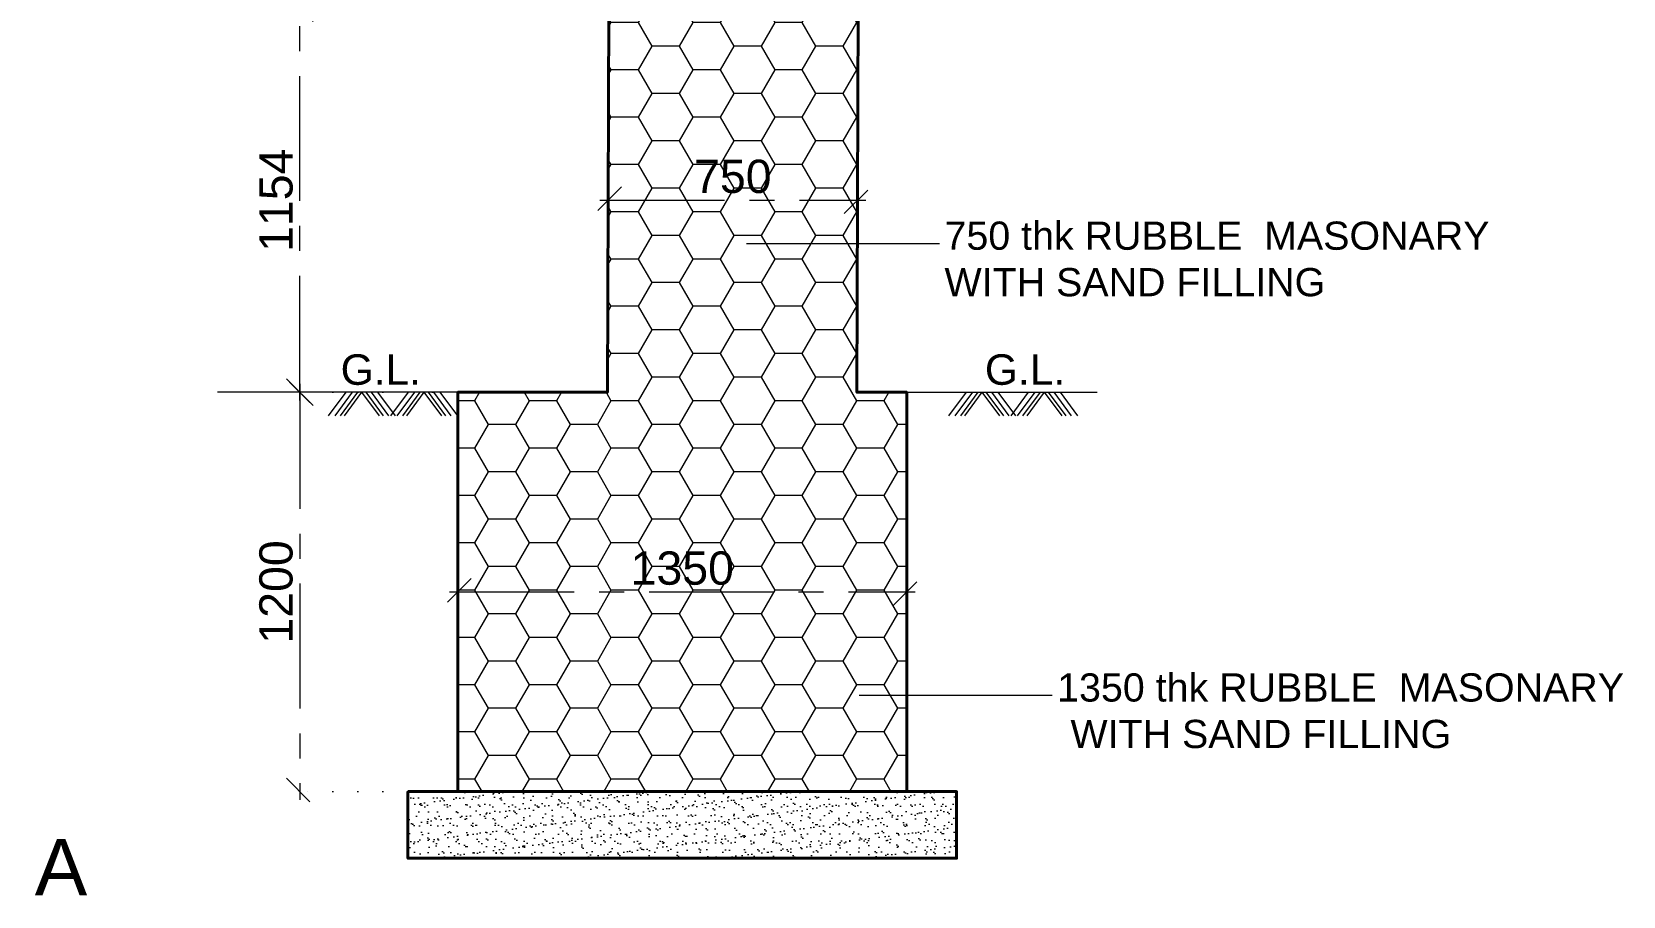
# Model space of a CAD drawing. Header units: millimetres. Extents: x 1667 to 847943, y 724 to 1832625.
# Drawn here: x 420352 to 425137, y 664921 to 667518 of the extents above; entities that cross this region are included whole.
import ezdxf

# ---------------------------------------------------------------- set-up
doc = ezdxf.new("R2010")
doc.units = ezdxf.units.MM
for name, pattern in [('18 03 2014_Stilt Floor_Block 1_Architecture Plan$0$HIDDEN', [0.375, 0.25, -0.125]), ('CENTER', [2, 1.25, -0.25, 0.25, -0.25]), ('DOT', [0.25, 0, -0.25])]:
    doc.linetypes.add(name, pattern=pattern)
doc.layers.get('Defpoints').update_dxf_attribs({"color": 140})
for name, color, linetype, lineweight in [('.', 1, 'Continuous', 0), ('CONCRETE_MOFA', 230, 'Continuous', 40), ('DIMENSION_MOFA', 66, 'CENTER', 15), ('ELEV_GRADE 2_MOFA', 37, 'Continuous', 9), ('ROAD_EXISTING_MOFA', 8, 'Continuous', 25), ('s-dm', 171, 'Continuous', 15), ('SEC_ST_TXT', 7, 'Continuous', 15)]:
    doc.layers.add(name, color=color, linetype=linetype, lineweight=lineweight)
doc.styles.add('arial', font='arial.ttf')
doc.styles.add('RS', font='romans.shx', dxfattribs={"width": 0.9})
doc.dimstyles.new('Maheboob', dxfattribs={"dimtxt": 100, "dimasz": 100, "dimexe": 0, "dimexo": 0, "dimgap": 50, "dimtad": 1, "dimdec": 0, "dimdsep": 46, "dimtxsty": 'RS', "dimblk": 'ME', "dimcen": 225, "dimdle": 25, "dimclrd": 256, "dimclre": 256, "dimclrt": 7, "dimadec": 1, "dimazin": 1, "dimtfac": 1, "dimtdec": 0, "dimtmove": 0, "dimatfit": 0, "dimldrblk": 'ME', "dimfxl": 1, "dimlwd": -1, "dimlwe": -1, "dimarcsym": 0})

# ---------------------------------------------------------------- blocks, each defined once
blk = doc.blocks.new('_Oblique')
at = {"color": 0, "linetype": 'ByBlock', "lineweight": -2}
blk.add_line((-0.5, -0.5), (0.5, 0.5), dxfattribs=at)
blk = doc.blocks.new('*D898')
at = {"layer": 'Defpoints', "color": 0}
for p in [(422084.8, 667012.2), (422834.8, 667012.2), (422834.8, 667012.2)]:
    blk.add_point(p, dxfattribs=at)
at = {"layer": 'DIMENSION_MOFA', "linetype": 'DOT', "ltscale": 300}
for p, q in [((422084.8, 667012.2), (422084.8, 667037.2)), ((422834.8, 667012.2), (422834.8, 667037.2))]:
    blk.add_line(p, q, dxfattribs=at)
at = {"layer": 'DIMENSION_MOFA', "ltscale": 300}
blk.add_line((422059.8, 667012.2), (422859.8, 667012.2), dxfattribs=at)
at = {"layer": 'DIMENSION_MOFA', "xscale": 80, "yscale": 80, "zscale": 80, "rotation": 180}
blk.add_blockref('_Oblique', (422084.8, 667012.2), dxfattribs=at)
at = {"layer": 'DIMENSION_MOFA', "xscale": 80, "yscale": 80, "zscale": 80}
blk.add_blockref('_Oblique', (422834.8, 667012.2), dxfattribs=at)
at = {"layer": 'DIMENSION_MOFA', "color": 7, "insert": (422459.8, 667083.3), "char_height": 100, "attachment_point": 5, "style": 'arial'}
blk.add_mtext('750', dxfattribs=at)
blk = doc.blocks.new('ME')
at = {"layer": 's-dm', "color": 2, "ltscale": 50}
for p, q in [((0, -1.044), (0, 1.044)), ((-1.044, 0), (1.044, 0))]:
    blk.add_line(p, q, dxfattribs=at)
blk.add_lwpolyline([(0.738, 0.738), (-0.738, -0.738)], dxfattribs=at)
blk = doc.blocks.new('*D899')
at = {"layer": 'Defpoints', "color": 0}
for p in [(421157.4, 667589.4), (422086.8, 667589.4), (422082.7, 666435)]:
    blk.add_point(p, dxfattribs=at)
at = {"layer": 'DIMENSION_MOFA', "ltscale": 300}
blk.add_line((421157.4, 666410), (421157.4, 667614.4), dxfattribs=at)
at = {"layer": 'DIMENSION_MOFA', "linetype": 'DOT', "ltscale": 300}
for p, q in [((422086.8, 667589.4), (421132.4, 667589.4)), ((422082.7, 666435), (421132.4, 666435))]:
    blk.add_line(p, q, dxfattribs=at)
at = {"layer": 'DIMENSION_MOFA', "xscale": 80, "yscale": 80, "zscale": 80}
for p, rotation in [((421157.4, 667589.4), 90), ((421157.4, 666435), 270)]:
    blk.add_blockref('_Oblique', p, dxfattribs=dict(at, rotation=rotation))
at = {"layer": 'DIMENSION_MOFA', "color": 7, "insert": (421086.4, 667012.2), "char_height": 100, "attachment_point": 5, "rotation": 90, "style": 'arial'}
blk.add_mtext('1154', dxfattribs=at)
blk = doc.blocks.new('*D900')
at = {"layer": 'Defpoints', "color": 0}
for p in [(421632.7, 666435), (421157.4, 665235), (421632.7, 665235)]:
    blk.add_point(p, dxfattribs=at)
at = {"layer": 'DIMENSION_MOFA', "ltscale": 300}
blk.add_line((421157.4, 666460), (421157.4, 665210), dxfattribs=at)
at = {"layer": 'DIMENSION_MOFA', "linetype": 'DOT', "ltscale": 300}
for p, q in [((421632.7, 666435), (421132.4, 666435)), ((421632.7, 665235), (421132.4, 665235))]:
    blk.add_line(p, q, dxfattribs=at)
at = {"layer": 'DIMENSION_MOFA', "xscale": 80, "yscale": 80, "zscale": 80}
for p, rotation in [((421157.4, 666435), 90), ((421157.4, 665235), 270)]:
    blk.add_blockref('_Oblique', p, dxfattribs=dict(at, rotation=rotation))
at = {"layer": 'DIMENSION_MOFA', "color": 7, "insert": (421086.4, 665835), "char_height": 100, "attachment_point": 5, "rotation": 90, "style": 'arial'}
blk.add_mtext('1200', dxfattribs=at)
blk = doc.blocks.new('*D901')
at = {"layer": 'Defpoints', "color": 0}
for p in [(421632.7, 665835), (422982.7, 665835), (422982.7, 665835)]:
    blk.add_point(p, dxfattribs=at)
at = {"layer": 'DIMENSION_MOFA', "ltscale": 300}
blk.add_line((421607.7, 665835), (423007.7, 665835), dxfattribs=at)
at = {"layer": 'DIMENSION_MOFA', "linetype": 'DOT', "ltscale": 300}
for p, q in [((421632.7, 665835), (421632.7, 665860)), ((422982.7, 665835), (422982.7, 665860))]:
    blk.add_line(p, q, dxfattribs=at)
at = {"layer": 'DIMENSION_MOFA', "xscale": 80, "yscale": 80, "zscale": 80, "rotation": 180}
blk.add_blockref('_Oblique', (421632.7, 665835), dxfattribs=at)
at = {"layer": 'DIMENSION_MOFA', "xscale": 80, "yscale": 80, "zscale": 80}
blk.add_blockref('_Oblique', (422982.7, 665835), dxfattribs=at)
at = {"layer": 'DIMENSION_MOFA', "color": 7, "insert": (422307.7, 665906.1), "char_height": 100, "attachment_point": 5, "style": 'arial'}
blk.add_mtext('1350', dxfattribs=at)

msp = doc.modelspace()

# ---------------------------------------------------------------- hatches: boundary and pattern name
at = {"layer": '.', "lineweight": 0, "true_color": 0x525252}
h = msp.add_hatch(dxfattribs=at)
h.set_pattern_fill('AR-SAND', color=251, scale=0.86148, angle=180)
h.set_pattern_definition([(217.5, (412943.973, 558975.686), (1.378395, -42.161972), [0, -33.26002, 0, -37.198706, 0, -35.557587]), (187.5, (412943.973, 558975.686), (-38.725532, -61.75305), [0, -17.942905, 0, -29.977781, 0, -11.487836]), (147.5, (412970.888, 558975.686), (-68.142411, -0.12381), [0, -10.940796, 0, -39.386866, 0, -51.421741]), (137.5, (412970.89, 558975.686), (-65.77886, -19.204915), [0, -5.470398, 0, -25.820279, 0, -29.540149])])
h.paths.add_polyline_path([(421482.725, 665034.962), (421482.725, 665234.962), (423132.725, 665234.962), (423132.725, 665034.962)])
at = {"layer": 'ELEV_GRADE 2_MOFA', "lineweight": 0}
h = msp.add_hatch(dxfattribs=at)
h.set_pattern_fill('HONEY', color=256, scale=25.8444, angle=180)
h.set_pattern_definition([(180, (412943.97, 559175.686), (-123.083955, -71.062554), [82.05597, -164.11194]), (300, (412943.97, 559175.686), (123.083955, -71.062555), [82.05597, -164.11194]), (240, (412943.97, 559175.686), (-3e-07, -142.12511), [-164.11194, 82.05597])])
h.paths.add_polyline_path([(421632.725, 665234.962), (421632.725, 666434.962), (422082.725, 666434.962), (422086.849, 667589.436), (422836.849, 667589.436), (422832.725, 666434.962), (422982.725, 666434.962), (422982.725, 665234.962)])

# ---------------------------------------------------------------- linework, layer by layer
at = {"lineweight": 0}
for p, q in [((423081.341, 666881.311), (422501.018, 666881.311)), ((421632.725, 666434.962), (420909.628, 666434.962)), ((422832.725, 666434.962), (423555.823, 666434.962)), ((423420.015, 665523.619), (422839.693, 665523.619))]:
    msp.add_line(p, q, dxfattribs=at)
at = {"layer": 'CONCRETE_MOFA'}
msp.add_lwpolyline([(422836.845, 667589.436), (422836.849, 667589.436), (422832.725, 666434.962), (422982.725, 666434.962), (422982.725, 665234.962), (421632.725, 665234.962), (421632.725, 666434.962), (422082.725, 666434.962), (422086.849, 667589.436), (422687.777, 667586.814)], dxfattribs=at)
msp.add_lwpolyline([(421482.725, 665234.962), (423132.725, 665234.962), (423132.725, 665034.962), (421482.725, 665034.962)], close=True, dxfattribs=at)
at = {"layer": 'ROAD_EXISTING_MOFA', "lineweight": 0}
for p, q in [((421295.627, 666434.962), (421242.983, 666363.878)), ((421314.974, 666434.962), (421262.33, 666363.878)), ((421331.266, 666434.962), (421278.622, 666363.878)), ((421343.485, 666434.962), (421290.841, 666363.878)), ((421343.485, 666434.962), (421396.129, 666363.878)), ((421355.704, 666434.962), (421408.349, 666363.878)), ((421371.997, 666434.962), (421424.641, 666363.878)), ((421391.344, 666434.962), (421443.988, 666363.878)), ((421482.987, 666434.962), (421430.343, 666363.878)), ((421502.334, 666434.962), (421449.69, 666363.878)), ((421518.627, 666434.962), (421465.982, 666363.878)), ((421530.846, 666434.962), (421478.201, 666363.878)), ((421530.846, 666434.962), (421583.49, 666363.878)), ((421543.065, 666434.962), (421595.709, 666363.878)), ((421559.357, 666434.962), (421612.001, 666363.878)), ((421578.704, 666434.962), (421631.348, 666363.878)), ((423161.004, 666434.962), (423108.36, 666363.878)), ((423180.351, 666434.962), (423127.707, 666363.878)), ((423196.644, 666434.962), (423143.999, 666363.878)), ((423208.863, 666434.962), (423156.219, 666363.878)), ((423208.863, 666434.962), (423261.507, 666363.878)), ((423221.082, 666434.962), (423273.726, 666363.878)), ((423237.374, 666434.962), (423290.018, 666363.878)), ((423256.721, 666434.962), (423309.365, 666363.878)), ((423348.365, 666434.962), (423295.721, 666363.878)), ((423367.712, 666434.962), (423315.068, 666363.878)), ((423384.004, 666434.962), (423331.36, 666363.878)), ((423396.223, 666434.962), (423343.579, 666363.878)), ((423396.223, 666434.962), (423448.867, 666363.878)), ((423408.442, 666434.962), (423461.086, 666363.878)), ((423424.734, 666434.962), (423477.379, 666363.878)), ((423444.081, 666434.962), (423496.726, 666363.878))]:
    msp.add_line(p, q, dxfattribs=at)

# ---------------------------------------------------------------- texts
at = {"layer": 'SEC_ST_TXT', "style": 'arial'}
for s, height, p in [('750 thk RUBBLE  MASONARY', 84.79138, (423096.339, 666863.344, -0.011)), ('WITH SAND FILLING', 84.79138, (423096.339, 666723.622, -0.011)), ('G.L.', 91.5747, (421280.3, 666457.574, -0.016)), ('G.L.', 91.5747, (423217.667, 666457.574, -0.016)), ('1350 thk RUBBLE  MASONARY', 84.79138, (423435.014, 665505.653, -0.011)), ('WITH SAND FILLING', 84.79138, (423475.054, 665365.931, -0.011)), ('SECTION :-   A  -  A', 169.58277, (418399.351, 664923.298))]:
    msp.add_text(s, height=height, dxfattribs=at).set_placement(p)

# ---------------------------------------------------------------- dimensions: what is measured, and where the dimension line sits
at = {"layer": 'DIMENSION_MOFA', "color": 4, "linetype": '18 03 2014_Stilt Floor_Block 1_Architecture Plan$0$HIDDEN', "ltscale": 300}
for base, p1, p2, picture, middle in [((421157.418, 667589.436), (422082.725, 666434.962), (422086.849, 667589.436), '*D899', (421086.361, 667012.199)), ((421157.418, 665234.962), (421632.725, 666434.962), (421632.725, 665234.962), '*D900', (421086.361, 665834.962))]:
    dim = msp.add_linear_dim(base=base, p1=p1, p2=p2, angle=90, dimstyle='Maheboob', override={"dimasz": 80, "dimexe": 25, "dimgap": 20, "dimtxsty": 'arial', "dimblk1": 'Oblique', "dimblk2": 'Oblique', "dimsah": 1, "dimtmove": 1, "dimfxl": 0, "dimarcsym": 1}, dxfattribs=at)
    dim.commit()
    dim.dimension.update_dxf_attribs({"geometry": picture, "text_midpoint": middle})
for base, p1, p2, picture, middle in [((422834.787, 667012.199), (422084.787, 667012.199), (422834.787, 667012.199), '*D898', (422459.787, 667083.257)), ((422982.725, 665834.962), (421632.725, 665834.962), (422982.725, 665834.962), '*D901', (422307.725, 665906.054))]:
    dim = msp.add_linear_dim(base=base, p1=p1, p2=p2, dimstyle='Maheboob', override={"dimasz": 80, "dimexe": 25, "dimgap": 20, "dimtxsty": 'arial', "dimblk1": 'Oblique', "dimblk2": 'Oblique', "dimsah": 1, "dimtmove": 1, "dimfxl": 0, "dimarcsym": 1}, dxfattribs=at)
    dim.commit()
    dim.dimension.update_dxf_attribs({"geometry": picture, "text_midpoint": middle})

doc.saveas('drawing.dxf')
